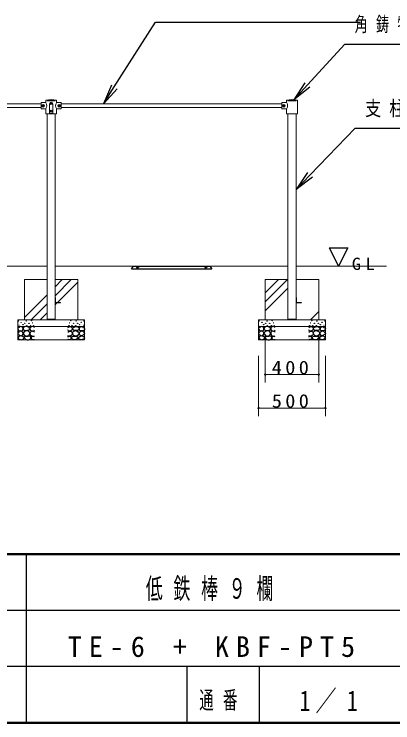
# Model space of a CAD drawing. Units: millimetres at full size. Extents: x 0 to 22500, y 0 to 15420.
# Drawn here: x 15749 to 18580, y 0 to 5296 of the extents above; entities that cross this region are included whole.
import ezdxf

# ---------------------------------------------------------------- set-up
doc = ezdxf.new("R2010")
doc.units = ezdxf.units.MM
doc.linetypes.add('USER4', pattern=[8, 5, -3])
for name, color, linetype, lineweight in [('DEFPOINTS_3', 57, 'Continuous', 13), ('外形', 7, 'Continuous', 13), ('寸法', 2, 'Continuous', 13), ('文字', 2, 'Continuous', 25), ('補助', 2, 'Continuous', 25), ('隠線', 4, 'USER4', 25)]:
    doc.layers.add(name, color=color, linetype=linetype, lineweight=lineweight)
doc.layers.add('FMT-TXT', color=2, linetype='Continuous')
doc.styles.add('ＭＳ ゴシック', font='')
doc.styles.get('ＭＳ ゴシック').set_extended_font_data('MS Gothic')

# ---------------------------------------------------------------- blocks, each defined once
blk = doc.blocks.new('dimension_origin')
at = {"color": 0, "linetype": 'Continuous', "lineweight": -2}
blk.add_circle((0, 0), 1.25, dxfattribs=at)

msp = doc.modelspace()

# ---------------------------------------------------------------- linework, layer by layer
at = {"layer": 'DEFPOINTS_3'}
for p, q in [((15995.822, 4647.425), (16056.322, 4647.425)), ((17856.322, 4647.425), (17795.822, 4647.425))]:
    msp.add_line(p, q, dxfattribs=at)
at = {"layer": '外形'}
for p, q in [((14301.072, 4626.425), (15951.072, 4626.425)), ((15951.072, 4635.425), (15951.072, 4589.425)), ((15986.072, 4635.425), (15951.072, 4635.425)), ((15986.072, 4652.924), (15986.072, 4635.425)), ((16066.072, 4652.401), (15986.072, 4652.401)), ((16014.072, 4557.425), (16014.072, 4627.425)), ((16038.072, 4557.425), (16038.072, 4627.425)), ((16066.072, 4652.924), (16066.072, 4635.425)), ((16066.072, 4635.425), (16101.072, 4635.425)), ((16101.072, 4635.425), (16101.072, 4589.425)), ((16101.072, 4626.425), (17751.072, 4626.425)), ((17751.072, 4635.425), (17751.072, 4589.425)), ((17786.072, 4635.425), (17751.072, 4635.425)), ((17786.072, 4652.924), (17786.072, 4635.425)), ((17786.072, 4652.401), (17866.072, 4652.401)), ((17866.072, 4652.924), (17866.072, 4552.425)), ((15951.072, 4598.425), (14301.072, 4598.425)), ((15986.072, 4589.425), (15951.072, 4589.425)), ((15986.072, 4589.425), (15986.072, 4552.425)), ((16014.072, 4557.425), (16038.072, 4557.425)), ((16066.072, 4589.425), (16101.072, 4589.425)), ((16066.072, 4589.425), (16066.072, 4552.425)), ((17751.072, 4598.425), (16101.072, 4598.425)), ((17786.072, 4589.425), (17751.072, 4589.425)), ((17786.072, 4589.425), (17786.072, 4552.425)), ((15986.072, 4552.425), (16066.072, 4552.425)), ((15995.822, 3012.425), (15995.822, 4552.425)), ((16056.322, 3012.425), (16056.322, 4552.425)), ((17866.072, 4552.425), (17786.072, 4552.425)), ((17795.822, 3012.425), (17795.822, 4552.425)), ((17856.322, 3012.425), (17856.322, 4552.425)), ((14256.322, 3412.425), (15995.822, 3412.425)), ((16056.322, 3412.425), (17795.822, 3412.425)), ((17856.322, 3412.425), (18531.447, 3412.425)), ((15826.072, 3012.425), (15826.072, 3312.425)), ((15826.072, 3312.425), (15995.822, 3312.425)), ((16056.322, 3312.425), (16226.072, 3312.425)), ((16226.072, 3012.425), (16226.072, 3312.425)), ((17626.072, 3312.425), (17795.822, 3312.425)), ((17626.072, 3012.425), (17626.072, 3312.425)), ((17856.322, 3312.425), (18026.072, 3312.425)), ((18026.072, 3012.425), (18026.072, 3312.425)), ((16057.322, 3177.867), (16056.322, 3177.867)), ((16056.322, 3177.867), (16056.322, 3137.867)), ((17857.322, 3177.867), (17856.322, 3177.867)), ((17856.322, 3177.867), (17856.322, 3137.867)), ((16056.322, 3137.867), (16096.322, 3137.867)), ((16059.322, 3145.367), (16059.322, 3175.867)), ((16094.322, 3140.867), (16063.822, 3140.867)), ((16096.322, 3137.867), (16096.322, 3138.867)), ((17856.322, 3137.867), (17896.322, 3137.867)), ((17859.322, 3145.367), (17859.322, 3175.867)), ((17894.322, 3140.867), (17863.822, 3140.867)), ((17896.322, 3137.867), (17896.322, 3138.867)), ((15776.072, 2862.425), (15776.072, 3012.425)), ((15776.072, 3012.425), (16276.072, 3012.425)), ((15995.822, 3017.425), (16056.322, 3017.425)), ((16276.072, 2862.425), (16276.072, 3012.425)), ((17576.072, 2862.425), (17576.072, 3012.425)), ((17576.072, 3012.425), (18076.072, 3012.425)), ((17795.822, 3017.425), (17856.322, 3017.425)), ((18076.072, 2862.425), (18076.072, 3012.425)), ((15776.072, 2962.425), (16276.072, 2962.425)), ((17576.072, 2962.425), (18076.072, 2962.425)), ((15776.072, 2862.425), (16276.072, 2862.425)), ((17576.072, 2862.425), (18076.072, 2862.425))]:
    msp.add_line(p, q, dxfattribs=at)
at = {"layer": '外形', "lineweight": 50}
msp.add_line((22500, 1260), (0, 1260), dxfattribs=at)
at = {"layer": '外形', "color": 3, "lineweight": 25}
for p, q in [((15840, 1260), (15840, 0)), ((17580, 420), (17580, 0))]:
    msp.add_line(p, q, dxfattribs=at)
at = {"layer": '外形', "lineweight": 25}
for p, q in [((18660, 840), (12900, 840)), ((18660, 420), (9600, 420)), ((17040, 420), (17040, 0))]:
    msp.add_line(p, q, dxfattribs=at)
at = {"layer": '外形', "lineweight": 50}
msp.add_lwpolyline([(0, 0), (0, 15420), (22500, 15420), (22500, 0)], close=True, dxfattribs=at)
at = {"layer": '外形'}
for centre in [(15966.072, 4612.425), (16086.072, 4612.425), (17766.072, 4612.425)]:
    msp.add_circle(centre, 10, dxfattribs=at)
for centre, radius, start, end in [((16026.072, 4477.425), 180, 77.16041, 102.83959), ((15953.222, 4612.425), 39.794, 326.42046, 33.57954), ((16026.072, 4627.425), 12, 0, 180), ((16098.923, 4612.425), 39.794, 146.42046, 213.57954), ((17826.072, 4477.425), 180, 77.16041, 102.83959), ((17753.222, 4612.425), 39.794, 326.42046, 33.57954), ((16057.322, 3175.867), 2, 0, 90), ((17857.322, 3175.867), 2, 0, 90), ((16063.822, 3145.367), 4.5, 180, 270), ((16094.322, 3138.867), 2, 0, 90), ((17863.822, 3145.367), 4.5, 180, 270), ((17894.322, 3138.867), 2, 0, 90)]:
    msp.add_arc(centre, radius, start, end, dxfattribs=at)
at = {"layer": '寸法'}
for p, q in [((17626.072, 2892.425), (17626.072, 2542.425)), ((18026.072, 2892.425), (18026.072, 2542.425)), ((17576.072, 2742.425), (17576.072, 2292.425)), ((18076.072, 2742.425), (18076.072, 2292.425)), ((18026.072, 2602.425), (17626.072, 2602.425)), ((18076.072, 2352.425), (17576.072, 2352.425))]:
    msp.add_line(p, q, dxfattribs=at)
at = {"layer": '文字'}
for p, q in [((16497.635, 4752.958), (16804.805, 5235.445)), ((16804.805, 5235.445), (16852.805, 5235.445)), ((16852.805, 5235.445), (18337.026, 5235.445)), ((17941.568, 4767.418), (18221.291, 5072.412)), ((18221.291, 5072.412), (18269.291, 5072.412)), ((18269.291, 5072.412), (18878.768, 5072.412)), ((17923.144, 4784.316), (17840.181, 4656.871)), ((17840.181, 4656.871), (17941.568, 4767.418)), ((16476.546, 4766.384), (16417.079, 4626.425)), ((16417.079, 4626.425), (16497.635, 4752.958)), ((16518.724, 4739.532), (16417.079, 4626.425)), ((17959.993, 4750.52), (17840.181, 4656.871)), ((17960.733, 4094.445), (18299.409, 4443.78)), ((18299.409, 4443.78), (18347.409, 4443.78)), ((18347.409, 4443.78), (19859.154, 4443.78)), ((17942.783, 4111.847), (17856.322, 3986.748)), ((17856.322, 3986.748), (17960.733, 4094.445)), ((17978.682, 4077.043), (17856.322, 3986.748)), ((18104.522, 3549.5), (18173.721, 3412.425)), ((18104.522, 3549.5), (18242.921, 3549.5)), ((18242.921, 3549.5), (18173.721, 3412.425))]:
    msp.add_line(p, q, dxfattribs=at)
at = {"layer": '補助'}
for p, q in [((16626.072, 3392.425), (16641.072, 3412.425)), ((16626.072, 3392.425), (17226.072, 3392.425)), ((16641.072, 3412.425), (17211.072, 3412.425)), ((17211.072, 3412.425), (17226.072, 3392.425))]:
    msp.add_line(p, q, dxfattribs=at)
at = {"layer": '補助', "lineweight": 13}
for p, q in [((16056.322, 3192.106), (16176.642, 3312.425)), ((16056.322, 3259.457), (16109.29, 3312.425)), ((16072.436, 3140.867), (16226.072, 3294.504)), ((17626.072, 3145.409), (17793.088, 3312.425)), ((17626.072, 3212.761), (17725.736, 3312.425)), ((17856.322, 3308.307), (17860.44, 3312.425)), ((17626.072, 3078.057), (17795.822, 3247.807)), ((15826.072, 3029.207), (15995.822, 3198.957)), ((15876.642, 3012.425), (15995.822, 3131.606)), ((16056.322, 3124.754), (16069.436, 3137.867)), ((17964.551, 3012.425), (18026.072, 3073.946)), ((15943.994, 3012.425), (15995.822, 3064.254))]:
    msp.add_line(p, q, dxfattribs=at)
at = {"layer": '補助'}
for points in [[(15798.521, 2961.827), (15792.059, 2959.286), (15785.847, 2955.807), (15779.989, 2951.769), (15776.342, 2946.301), (15777.354, 2938.719), (15782.361, 2932.36), (15789.227, 2929.77), (15796.937, 2929.508), (15804.549, 2930.113), (15810.878, 2932.677), (15814.631, 2937.963), (15815.948, 2944.4), (15815.099, 2949.606), (15812.145, 2954.539), (15805.986, 2959.367)], [(15795.986, 2928.875), (15790.657, 2926.082), (15785.214, 2921.904), (15778.765, 2915.084), (15776.342, 2908.28), (15779.969, 2903.452), (15786.481, 2899.091), (15793.118, 2894.803), (15799.788, 2892.754), (15807.433, 2895.2), (15813.73, 2901.626), (15816.836, 2909.903), (15815.314, 2918.419), (15807.156, 2925.669)], [(15837.945, 2961.918), (15833.041, 2961.301), (15827.404, 2959.215), (15819.432, 2953.427), (15815.781, 2946.511), (15816.655, 2942.549), (15820.376, 2938.132), (15829.867, 2933.359), (15839.837, 2931.915), (15847.187, 2931.742), (15854.703, 2933.266), (15862.302, 2937.881), (15866.056, 2944.078), (15865.087, 2948.731), (15860.38, 2954.079), (15849.711, 2960.285)], [(15825.241, 2897.588), (15837.83, 2890.731), (15851.19, 2889.749), (15861.473, 2897.203), (15866.326, 2908.94), (15864.045, 2919.718), (15857.136, 2927.861), (15848.311, 2931.294), (15837.134, 2930.023), (15823.38, 2921.968), (15817.403, 2911.102), (15820.038, 2903.909)], [(16226.904, 2897.588), (16214.315, 2890.731), (16200.955, 2889.749), (16190.671, 2897.203), (16185.819, 2908.94), (16188.099, 2919.718), (16195.009, 2927.861), (16203.834, 2931.294), (16215.01, 2930.023), (16228.765, 2921.968), (16234.742, 2911.102), (16232.106, 2903.909)], [(16214.2, 2961.918), (16219.104, 2961.301), (16224.741, 2959.215), (16232.712, 2953.427), (16236.364, 2946.511), (16235.49, 2942.549), (16231.769, 2938.132), (16222.278, 2933.359), (16212.308, 2931.915), (16204.957, 2931.742), (16197.441, 2933.266), (16189.843, 2937.881), (16186.089, 2944.078), (16187.058, 2948.731), (16191.765, 2954.079), (16202.433, 2960.285)], [(16256.158, 2928.875), (16261.487, 2926.082), (16266.931, 2921.904), (16273.38, 2915.084), (16275.803, 2908.28), (16272.175, 2903.452), (16265.664, 2899.091), (16259.027, 2894.803), (16252.357, 2892.754), (16244.712, 2895.2), (16238.415, 2901.626), (16235.309, 2909.903), (16236.831, 2918.419), (16244.989, 2925.669)], [(16253.624, 2961.827), (16260.086, 2959.286), (16266.298, 2955.807), (16272.156, 2951.769), (16275.803, 2946.301), (16274.791, 2938.719), (16269.783, 2932.36), (16262.917, 2929.77), (16255.208, 2929.508), (16247.596, 2930.113), (16241.266, 2932.677), (16237.514, 2937.963), (16236.197, 2944.4), (16237.045, 2949.606), (16239.999, 2954.539), (16246.159, 2959.367)], [(17598.521, 2961.827), (17592.059, 2959.286), (17585.847, 2955.807), (17579.989, 2951.769), (17576.342, 2946.301), (17577.354, 2938.719), (17582.361, 2932.36), (17589.227, 2929.77), (17596.937, 2929.508), (17604.549, 2930.113), (17610.878, 2932.677), (17614.631, 2937.963), (17615.948, 2944.4), (17615.099, 2949.606), (17612.145, 2954.539), (17605.986, 2959.367)], [(17595.986, 2928.875), (17590.657, 2926.082), (17585.214, 2921.904), (17578.765, 2915.084), (17576.342, 2908.28), (17579.969, 2903.452), (17586.481, 2899.091), (17593.118, 2894.803), (17599.788, 2892.754), (17607.433, 2895.2), (17613.73, 2901.626), (17616.836, 2909.903), (17615.314, 2918.419), (17607.156, 2925.669)], [(17637.945, 2961.918), (17633.041, 2961.301), (17627.404, 2959.215), (17619.432, 2953.427), (17615.781, 2946.511), (17616.655, 2942.549), (17620.376, 2938.132), (17629.867, 2933.359), (17639.837, 2931.915), (17647.187, 2931.742), (17654.703, 2933.266), (17662.302, 2937.881), (17666.056, 2944.078), (17665.087, 2948.731), (17660.38, 2954.079), (17649.711, 2960.285)], [(17625.241, 2897.588), (17637.83, 2890.731), (17651.19, 2889.749), (17661.473, 2897.203), (17666.326, 2908.94), (17664.045, 2919.718), (17657.136, 2927.861), (17648.311, 2931.294), (17637.134, 2930.023), (17623.38, 2921.968), (17617.403, 2911.102), (17620.038, 2903.909)], [(18026.904, 2897.588), (18014.315, 2890.731), (18000.955, 2889.749), (17990.671, 2897.203), (17985.819, 2908.94), (17988.099, 2919.718), (17995.009, 2927.861), (18003.834, 2931.294), (18015.01, 2930.023), (18028.765, 2921.968), (18034.742, 2911.102), (18032.106, 2903.909)], [(18014.2, 2961.918), (18019.104, 2961.301), (18024.741, 2959.215), (18032.712, 2953.427), (18036.364, 2946.511), (18035.49, 2942.549), (18031.769, 2938.132), (18022.278, 2933.359), (18012.308, 2931.915), (18004.957, 2931.742), (17997.441, 2933.266), (17989.843, 2937.881), (17986.089, 2944.078), (17987.058, 2948.731), (17991.765, 2954.079), (18002.433, 2960.285)], [(18056.158, 2928.875), (18061.487, 2926.082), (18066.931, 2921.904), (18073.38, 2915.084), (18075.803, 2908.28), (18072.175, 2903.452), (18065.664, 2899.091), (18059.027, 2894.803), (18052.357, 2892.754), (18044.712, 2895.2), (18038.415, 2901.626), (18035.309, 2909.903), (18036.831, 2918.419), (18044.989, 2925.669)], [(18053.624, 2961.827), (18060.086, 2959.286), (18066.298, 2955.807), (18072.156, 2951.769), (18075.803, 2946.301), (18074.791, 2938.719), (18069.783, 2932.36), (18062.917, 2929.77), (18055.208, 2929.508), (18047.596, 2930.113), (18041.266, 2932.677), (18037.514, 2937.963), (18036.197, 2944.4), (18037.045, 2949.606), (18039.999, 2954.539), (18046.159, 2959.367)], [(15795.167, 2892.942), (15783.848, 2886.923), (15777.037, 2878.108), (15785.523, 2866.838), (15803.958, 2862.724), (15818.312, 2868.834), (15823.737, 2879.206), (15812.955, 2888.315)], [(15852.271, 2888.798), (15844.736, 2889.424), (15836.594, 2887.987), (15827.666, 2883.929), (15823.349, 2878.526), (15826.036, 2873.844), (15831.998, 2869.336), (15838.477, 2865.493), (15845.784, 2863.12), (15857.632, 2863.353), (15867.948, 2867.444), (15872.651, 2872.252), (15874.705, 2877.986), (15873.646, 2883.134), (15869.57, 2887.716), (15861.171, 2890.257)], [(16199.874, 2888.798), (16207.409, 2889.424), (16215.551, 2887.987), (16224.479, 2883.929), (16228.796, 2878.526), (16226.109, 2873.844), (16220.146, 2869.336), (16213.668, 2865.493), (16206.361, 2863.12), (16194.512, 2863.353), (16184.197, 2867.444), (16179.493, 2872.252), (16177.44, 2877.986), (16178.499, 2883.134), (16182.575, 2887.716), (16190.974, 2890.257)], [(16256.978, 2892.942), (16268.297, 2886.923), (16275.108, 2878.108), (16266.622, 2866.838), (16248.187, 2862.724), (16233.833, 2868.834), (16228.408, 2879.206), (16239.189, 2888.315)], [(17595.167, 2892.942), (17583.848, 2886.923), (17577.037, 2878.108), (17585.523, 2866.838), (17603.958, 2862.724), (17618.312, 2868.834), (17623.737, 2879.206), (17612.955, 2888.315)], [(17652.271, 2888.798), (17644.736, 2889.424), (17636.594, 2887.987), (17627.666, 2883.929), (17623.349, 2878.526), (17626.036, 2873.844), (17631.998, 2869.336), (17638.477, 2865.493), (17645.784, 2863.12), (17657.632, 2863.353), (17667.948, 2867.444), (17672.651, 2872.252), (17674.705, 2877.986), (17673.646, 2883.134), (17669.57, 2887.716), (17661.171, 2890.257)], [(17999.874, 2888.798), (18007.409, 2889.424), (18015.551, 2887.987), (18024.479, 2883.929), (18028.796, 2878.526), (18026.109, 2873.844), (18020.146, 2869.336), (18013.668, 2865.493), (18006.361, 2863.12), (17994.512, 2863.353), (17984.197, 2867.444), (17979.493, 2872.252), (17977.44, 2877.986), (17978.499, 2883.134), (17982.575, 2887.716), (17990.974, 2890.257)], [(18056.978, 2892.942), (18068.297, 2886.923), (18075.108, 2878.108), (18066.622, 2866.838), (18048.187, 2862.724), (18033.833, 2868.834), (18028.408, 2879.206), (18039.189, 2888.315)]]:
    msp.add_lwpolyline(points, close=True, dxfattribs=at)
for points in [[(15901.072, 2955.724), (15892.645, 2960.579), (15883.962, 2962.061), (15878.343, 2960.373), (15873.19, 2956.674), (15868.718, 2951.365), (15866.852, 2944.634), (15870.521, 2935.863), (15878.576, 2929.425), (15886.875, 2927.046), (15894.102, 2928.158), (15898.152, 2931.534), (15901.072, 2936.079)], [(15900.756, 2919.603), (15893.615, 2925.065), (15885.547, 2927.524), (15878.842, 2926.3), (15872.873, 2922.455), (15868.48, 2916.673), (15866.852, 2909.464), (15869.517, 2900.856), (15875.724, 2893.938), (15883.364, 2890.066), (15890.933, 2889.185), (15896.087, 2890.625), (15900.756, 2893.304)], [(16151.072, 2955.724), (16159.5, 2960.579), (16168.182, 2962.061), (16173.802, 2960.373), (16178.955, 2956.674), (16183.427, 2951.365), (16185.292, 2944.634), (16181.624, 2935.863), (16173.569, 2929.425), (16165.27, 2927.046), (16158.043, 2928.158), (16153.993, 2931.534), (16151.072, 2936.079)], [(16151.389, 2919.603), (16158.53, 2925.065), (16166.598, 2927.524), (16173.303, 2926.3), (16179.272, 2922.455), (16183.665, 2916.673), (16185.292, 2909.464), (16182.628, 2900.856), (16176.42, 2893.938), (16168.781, 2890.066), (16161.212, 2889.185), (16156.058, 2890.625), (16151.389, 2893.304)], [(17701.072, 2955.724), (17692.645, 2960.579), (17683.962, 2962.061), (17678.343, 2960.373), (17673.19, 2956.674), (17668.718, 2951.365), (17666.852, 2944.634), (17670.521, 2935.863), (17678.576, 2929.425), (17686.875, 2927.046), (17694.102, 2928.158), (17698.152, 2931.534), (17701.072, 2936.079)], [(17700.756, 2919.603), (17693.615, 2925.065), (17685.547, 2927.524), (17678.842, 2926.3), (17672.873, 2922.455), (17668.48, 2916.673), (17666.852, 2909.464), (17669.517, 2900.856), (17675.724, 2893.938), (17683.364, 2890.066), (17690.933, 2889.185), (17696.087, 2890.625), (17700.756, 2893.304)], [(17951.072, 2955.724), (17959.5, 2960.579), (17968.182, 2962.061), (17973.802, 2960.373), (17978.955, 2956.674), (17983.427, 2951.365), (17985.292, 2944.634), (17981.624, 2935.863), (17973.569, 2929.425), (17965.27, 2927.046), (17958.043, 2928.158), (17953.993, 2931.534), (17951.072, 2936.079)], [(17951.389, 2919.603), (17958.53, 2925.065), (17966.598, 2927.524), (17973.303, 2926.3), (17979.272, 2922.455), (17983.665, 2916.673), (17985.292, 2909.464), (17982.628, 2900.856), (17976.42, 2893.938), (17968.781, 2890.066), (17961.212, 2889.185), (17956.058, 2890.625), (17951.389, 2893.304)], [(15901.072, 2885.066), (15895.054, 2888.385), (15887.765, 2889.185), (15879.048, 2884.852), (15874.774, 2878.096), (15875.386, 2874.426), (15878.259, 2870.175), (15885.422, 2864.703), (15892.834, 2862.887), (15897.131, 2863.939), (15901.072, 2866.055)], [(16151.072, 2885.066), (16157.09, 2888.385), (16164.38, 2889.185), (16173.096, 2884.852), (16177.371, 2878.096), (16176.758, 2874.426), (16173.886, 2870.175), (16166.723, 2864.703), (16159.31, 2862.887), (16155.014, 2863.939), (16151.072, 2866.055)], [(17701.072, 2885.066), (17695.054, 2888.385), (17687.765, 2889.185), (17679.048, 2884.852), (17674.774, 2878.096), (17675.386, 2874.426), (17678.259, 2870.175), (17685.422, 2864.703), (17692.834, 2862.887), (17697.131, 2863.939), (17701.072, 2866.055)], [(17951.072, 2885.066), (17957.09, 2888.385), (17964.38, 2889.185), (17973.096, 2884.852), (17977.371, 2878.096), (17976.758, 2874.426), (17973.886, 2870.175), (17966.723, 2864.703), (17959.31, 2862.887), (17955.014, 2863.939), (17951.072, 2866.055)]]:
    msp.add_lwpolyline(points, dxfattribs=at)
for centre, radius in [((15966.072, 4612.425), 5), ((16026.072, 4627.425), 6), ((16086.072, 4612.425), 5), ((17766.072, 4612.425), 5), ((16026.072, 4572.425), 6), ((15782.679, 3004.602), 1), ((15785.847, 2969.748), 1), ((15801.689, 2993.195), 1), ((15814.68, 2976.402), 1), ((15828.622, 2985.907), 1), ((15840.028, 3002.384), 1), ((15843.514, 2968.798), 1), ((15859.568, 2985.974), 1), ((15871.191, 2968.945), 1), ((15878.489, 3006.516), 1), ((15888.49, 2989.488), 1), ((15893.356, 2968.405), 1), ((16158.789, 2968.405), 1), ((16163.655, 2989.488), 1), ((16173.655, 3006.516), 1), ((16180.953, 2968.945), 1), ((16192.576, 2985.974), 1), ((16208.631, 2968.798), 1), ((16212.117, 3002.384), 1), ((16223.523, 2985.907), 1), ((16237.465, 2976.402), 1), ((16250.455, 2993.195), 1), ((16266.298, 2969.748), 1), ((16269.466, 3004.602), 1), ((17582.679, 3004.602), 1), ((17585.847, 2969.748), 1), ((17601.689, 2993.195), 1), ((17614.68, 2976.402), 1), ((17628.622, 2985.907), 1), ((17640.028, 3002.384), 1), ((17643.514, 2968.798), 1), ((17659.568, 2985.974), 1), ((17671.191, 2968.945), 1), ((17678.489, 3006.516), 1), ((17688.49, 2989.488), 1), ((17693.356, 2968.405), 1), ((17958.789, 2968.405), 1), ((17963.655, 2989.488), 1), ((17973.655, 3006.516), 1), ((17980.953, 2968.945), 1), ((17992.576, 2985.974), 1), ((18008.631, 2968.798), 1), ((18012.117, 3002.384), 1), ((18023.523, 2985.907), 1), ((18037.465, 2976.402), 1), ((18050.455, 2993.195), 1), ((18066.298, 2969.748), 1), ((18069.466, 3004.602), 1)]:
    msp.add_circle(centre, radius, dxfattribs=at)
at = {"layer": '隠線'}
for p, q in [((16663.572, 3412.425), (16663.572, 3402.425)), ((16663.572, 3402.425), (16678.572, 3402.425)), ((16669.572, 3402.425), (16669.572, 3392.425)), ((16672.572, 3402.425), (16672.572, 3392.425)), ((16678.572, 3412.425), (16678.572, 3402.425)), ((17173.572, 3412.425), (17173.572, 3402.425)), ((17173.572, 3402.425), (17188.572, 3402.425)), ((17179.572, 3402.425), (17179.572, 3392.425)), ((17182.572, 3402.425), (17182.572, 3392.425)), ((17188.572, 3412.425), (17188.572, 3402.425))]:
    msp.add_line(p, q, dxfattribs=at)

# ---------------------------------------------------------------- block references
at = {"layer": '寸法', "xscale": 4, "yscale": 4}
for p in [(17626.072, 2602.425), (17576.072, 2352.425)]:
    msp.add_blockref('dimension_origin', p, dxfattribs=at)
at = {"layer": '寸法', "xscale": 4, "yscale": 4, "rotation": 180}
for p in [(18026.072, 2602.425), (18076.072, 2352.425)]:
    msp.add_blockref('dimension_origin', p, dxfattribs=at)

# ---------------------------------------------------------------- texts
at = {"layer": 'FMT-TXT', "char_height": 154, "attachment_point": 8, "style": 'ＭＳ ゴシック'}
for s, insert in [('\\T1.64;\\W0.6;低鉄棒９欄', (17250, 910)), ('\\T1.5;TE-6\\~+\\~KBF-PT5', (17250, 490)), ('\\T1.5;\\W0.75;1／1', (18120, 70))]:
    msp.add_mtext(s, dxfattribs=dict(at, insert=insert))
at = {"layer": '外形', "color": 2, "insert": (17310, 90), "char_height": 132, "attachment_point": 8, "style": 'ＭＳ ゴシック'}
msp.add_mtext('\\T1.64;\\W0.6;通番', dxfattribs=at)
at = {"layer": '寸法', "char_height": 101.2, "attachment_point": 8, "style": 'ＭＳ ゴシック'}
for s, insert in [('\\T1.33;\\W1.1;400', (17826.072, 2603.425)), ('\\T1.33;\\W1.1;500', (17826.072, 2353.425))]:
    msp.add_mtext(s, dxfattribs=dict(at, insert=insert))
at = {"layer": '文字', "style": 'ＭＳ ゴシック'}
for s, insert, char_height, attachment_point in [('\\T1.64;\\W0.65;角鋳物', (18294.791, 5276.412), 110, 1), ('\\T1.5;\\W0.8;支柱：φ60.5×3.8', (18372.909, 4647.78), 110, 1), ('\\T1.5;\\W1.1;GL', (18273.257, 3383.246), 91.61, 7)]:
    msp.add_mtext(s, dxfattribs=dict(at, insert=insert, char_height=char_height, attachment_point=attachment_point))

doc.saveas('drawing.dxf')
